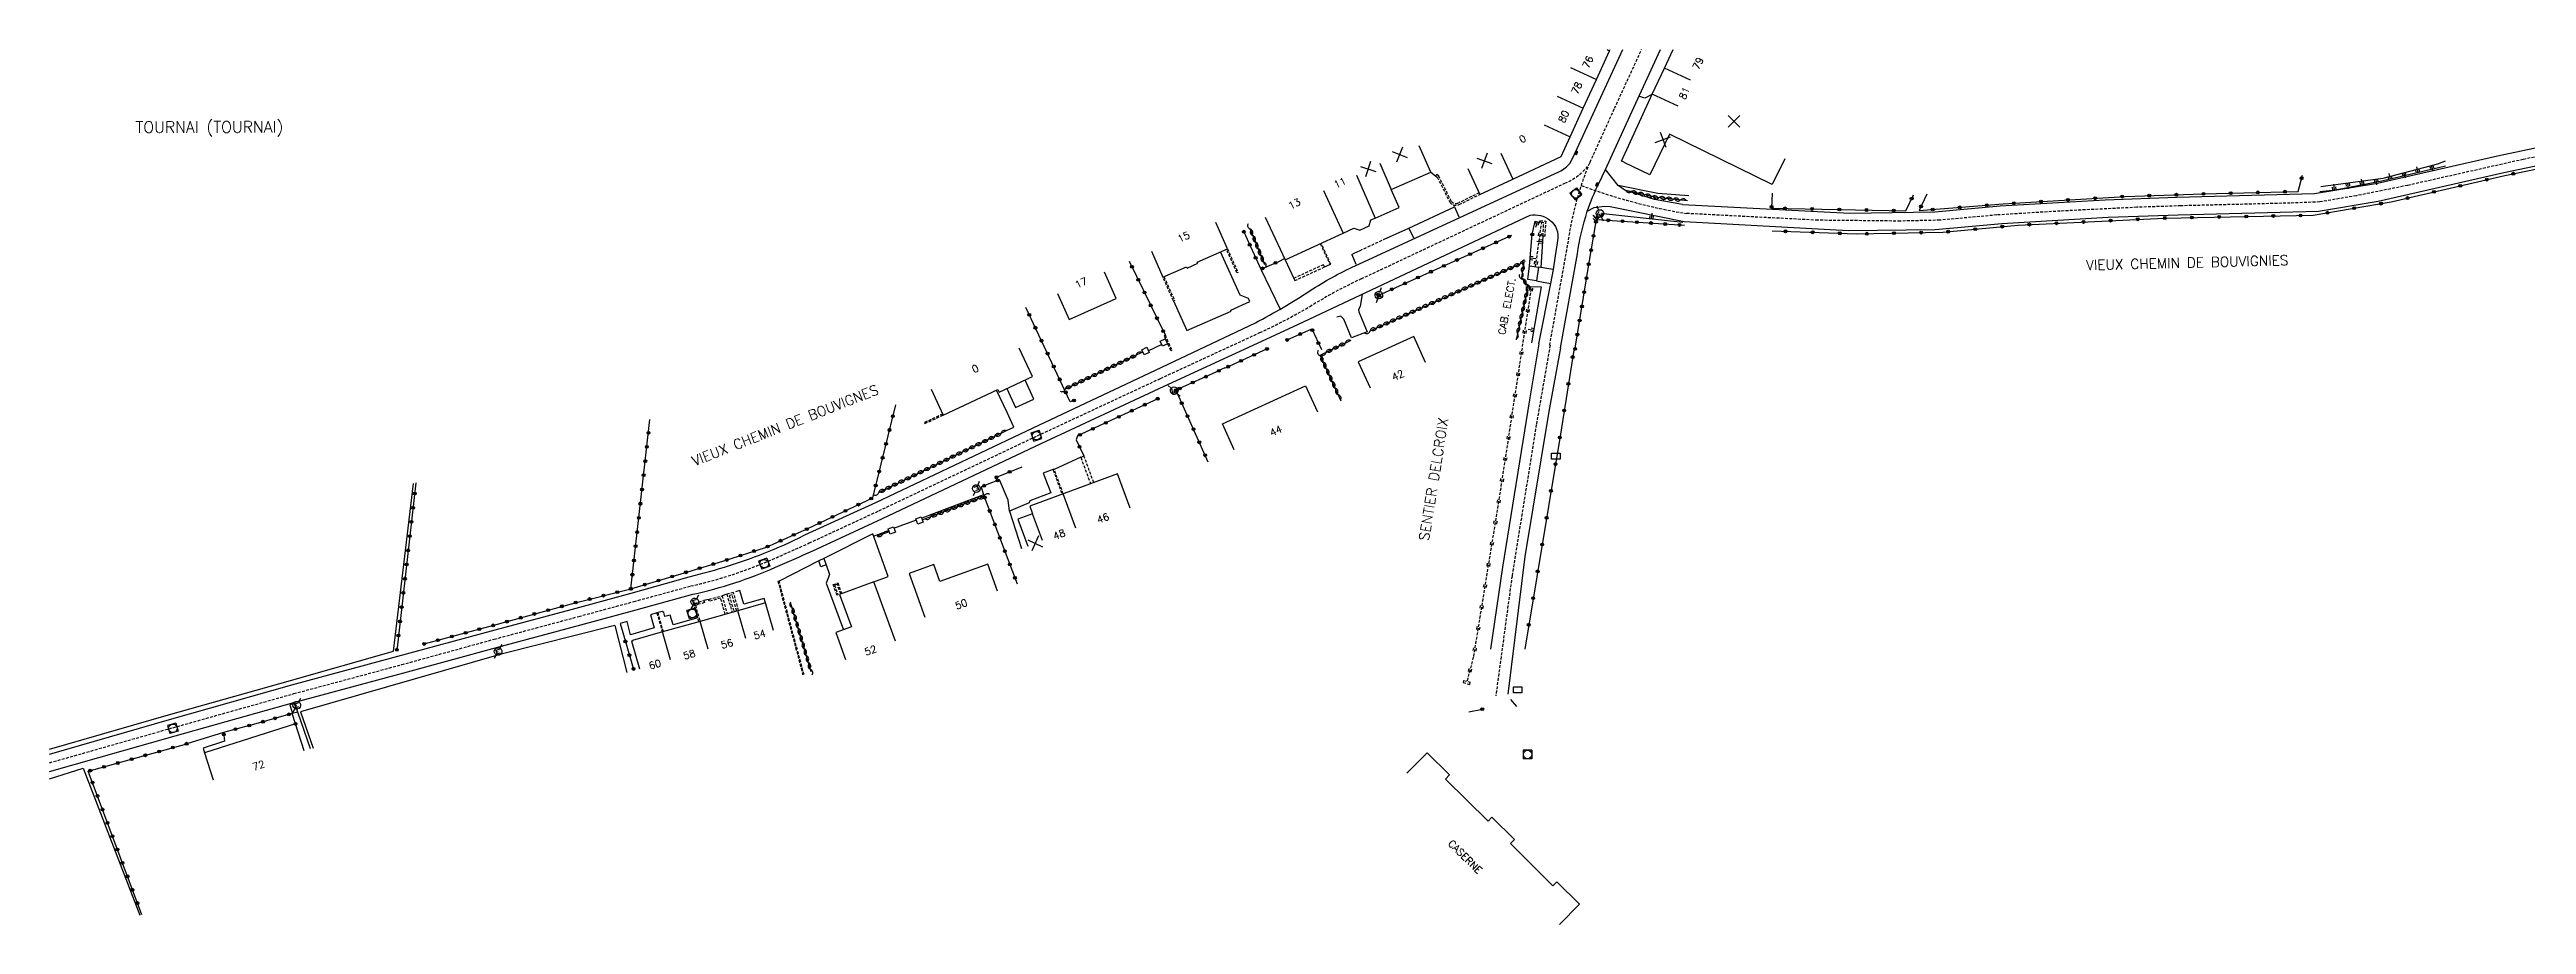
# Model space of a CAD drawing. Header units: millimetres. Extents: x 79000 to 80000, y 143000 to 144000.
# Drawn here: x 79000 to 79433.6, y 143846.9 to 144000 of the extents above; entities that cross this region are included whole.
import ezdxf
from ezdxf.enums import TextEntityAlignment as Align

# ---------------------------------------------------------------- set-up
doc = ezdxf.new("R2010")
doc.units = ezdxf.units.MM
doc.linetypes.add('DASHED', pattern=[0.75, 0.5, -0.25])
doc.layers.get('0').update_dxf_attribs({"linetype": 'CONTINUOUS'})
for name, color, linetype in [('W0001', 6, 'DASHED'), ('W0008', 7, 'CONTINUOUS'), ('W0100', 7, 'CONTINUOUS'), ('W0112', 1, 'DASHED'), ('W0211', 2, 'CONTINUOUS'), ('W0220', 5, 'DASHED'), ('W0310', 3, 'CONTINUOUS'), ('W0322', 7, 'CONTINUOUS'), ('W0330', 7, 'CONTINUOUS'), ('W0334', 7, 'CONTINUOUS'), ('W0400', 7, 'CONTINUOUS'), ('W0420', 7, 'CONTINUOUS'), ('W0471', 7, 'CONTINUOUS'), ('W0980', 7, 'CONTINUOUS'), ('W0984', 7, 'CONTINUOUS'), ('W0989', 7, 'CONTINUOUS'), ('W0991', 7, 'CONTINUOUS'), ('W1102', 7, 'CONTINUOUS'), ('W1471', 7, 'CONTINUOUS')]:
    doc.layers.add(name, color=color, linetype=linetype)
doc.styles.get("Standard").update_dxf_attribs({"font": 'romans.shx', "width": 0.85})

# ---------------------------------------------------------------- blocks, each defined once
blk = doc.blocks.new('t322o')
at = {"color": 0, "linetype": 'Continuous'}
for radius in [0.25, 0.15]:
    blk.add_circle((0, 0), radius, dxfattribs=at)
blk = doc.blocks.new('t310o')
at = {"color": 0, "linetype": 'Continuous'}
for centre, start, end in [((-0.5, 0.38), 216.8699, 323.1304), ((0.5, -0.37), 36.8699, 143.1303)]:
    blk.add_arc(centre, 0.625, start, end, dxfattribs=at)
blk = doc.blocks.new('t220o')
at = {"color": 0, "linetype": 'Continuous'}
for p, q in [((-0.25, 0.25), (0.25, 0.25)), ((-0.25, -0.25), (0.25, -0.25))]:
    blk.add_line(p, q, dxfattribs=at)
blk = doc.blocks.new('t211o')
at = {"color": 0, "linetype": 'Continuous'}
for p, q in [((-0.29, 0.5), (-0.29, 0)), ((0, 1), (0, 0)), ((0.29, 0.5), (0.29, 0))]:
    blk.add_line(p, q, dxfattribs=at)
blk = doc.blocks.new('T400')
for p, q in [((-0.15, 0.3), (0.15, 0.3)), ((-0.15, -0.25), (-0.15, 0.3)), ((-0.15, 0.15), (0.15, 0.15)), ((-0.15, 0), (0.15, 0)), ((0.15, 0.3), (0.15, -0.25)), ((-0.15, -0.15), (0.15, -0.15)), ((-0.15, -0.25), (-0.15, -0.3)), ((-0.15, -0.3), (0.15, -0.3)), ((0.15, -0.3), (0.15, -0.25))]:
    blk.add_line(p, q)
blk = doc.blocks.new('T420')
for p, q in [((0.75, 0.75), (-0.75, 0.75)), ((-0.75, 0.75), (-0.75, -0.75)), ((0.75, 0.75), (0.75, -0.75)), ((0.75, -0.75), (-0.75, -0.75))]:
    blk.add_line(p, q)
blk.add_ellipse((0, 0), major_axis=(-0.53, 0.53), ratio=1, start_param=3.926991, end_param=10.210176)
blk = doc.blocks.new('T471')
for p, q in [((-0.333334, 0.333334), (-0.333334, -0.333334)), ((-0.333334, 0.333334), (0.333334, 0.333334)), ((-0.333334, 0), (0, 0)), ((0.500001, 0.500001), (1.000002, 1.000002)), ((-0.500001, -0.500001), (-1.000002, -1.000002)), ((-0.333334, -0.333334), (0.333334, -0.333334))]:
    blk.add_line(p, q)
blk.add_ellipse((0, 0), major_axis=(0.471405, 0.471405), ratio=1, start_param=5.4977871438, end_param=11.780972451)
blk = doc.blocks.new('t112o')
at = {"color": 0, "linetype": 'Continuous'}
for p, q in [((-0.5, 0.5), (0.5, 0.5)), ((-0.5, -0.5), (-0.5, 0.5)), ((0.5, 0.5), (0.5, -0.5)), ((0.5, -0.5), (-0.5, -0.5))]:
    blk.add_line(p, q, dxfattribs=at)
blk = doc.blocks.new('t991o')
at = {"color": 0, "linetype": 'Continuous'}
for p, q in [((-1, 1), (1, -1)), ((-1, -1), (1, 1))]:
    blk.add_line(p, q, dxfattribs=at)
blk = doc.blocks.new('T1471')
at = {"color": 0, "linetype": 'Continuous', "flags": 128}
blk.add_lwpolyline([(-0.75, -0.5), (-0.75, 0.5), (0.75, 0.5), (0.75, -0.5), (-0.75, -0.5)], dxfattribs=at)

msp = doc.modelspace()

# ---------------------------------------------------------------- linework, layer by layer
at = {"layer": 'W0001'}
for points in [[(79000, 143875.23), (79021.6, 143881.36), (79042.75, 143887.31), (79061.65, 143892.39), (79077.85, 143896.85), (79092.64, 143900.82), (79102.28, 143903.43), (79112.25, 143906.15, 0.048382), (79126.49, 143910.79, 0.001736), (79133, 143913.67), (79145.18, 143919.31), (79172.92, 143932.43), (79194.48, 143942.46), (79211.87, 143950.48, 0.024901), (79220.77, 143955.13, -0.027756), (79229.62, 143959.89), (79265.26, 143976.62, 0.130395), (79269.46, 143979.85), (79269.68, 143980.3), (79273.96, 143989.73), (79278.69, 144000)], [(79268.14, 143976.2, 0.046906), (79286.53, 143971.32, 0.056736)]]:
    msp.add_lwpolyline(points, format="xyb", dxfattribs=at)
for points in [[(79485.8, 143991.84), (79478.72, 143989.85), (79473.08, 143988.71), (79462.99, 143986.96), (79452.6, 143984.85), (79433.04, 143980.78), (79412.78, 143976.23), (79403.81, 143974.42), (79397.4, 143973.35), (79392.24, 143973.14), (79373.09, 143972.66), (79365.38, 143972.4), (79351.97, 143971.74), (79340.87, 143971.06), (79330.9, 143970.15), (79323.97, 143969.99), (79309.55, 143970.14), (79286.53, 143971.32)], [(79262.67, 143948.26), (79260.26, 143934.36), (79256.01, 143907.91), (79253.17, 143886.95)]]:
    msp.add_lwpolyline(points, dxfattribs=at)
at = {"layer": 'W0001', "flags": 128}
msp.add_lwpolyline([(79262.61, 143948.28), (79265.83, 143966.2, -0.059953), (79269.46, 143979.85)], format="xyb", dxfattribs=at)
at = {"layer": 'W0008'}
for points in [[(79000, 143876.73), (79021, 143882.78), (79042.43, 143888.84), (79060.35, 143893.69), (79077.98, 143898.46), (79092.16, 143902.27), (79101.84, 143904.89), (79111.94, 143907.74, 0.035952), (79125.98, 143912.24, 0.024781), (79132.95, 143915.46), (79144.62, 143920.74), (79172.17, 143933.83), (79193.61, 143943.9), (79211.08, 143952.19, 0.024778), (79220.69, 143957.84, -0.038972), (79228.56, 143962.15), (79264.32, 143978.67, 0.107672), (79266.14, 143980.09), (79266.7, 143981.18), (79275.39, 144000)], [(79264.5, 143947.83), (79267.45, 143964.24, -0.043358), (79269.19, 143971.7, -0.038183), (79271.21, 143976.57), (79272.39, 143979.03), (79276.69, 143988.48), (79281.99, 144000)], [(79000, 143873.67), (79022, 143879.91), (79043.15, 143885.87), (79062.04, 143890.94), (79078.25, 143895.41), (79093.03, 143899.38), (79102.68, 143901.98), (79112.61, 143904.69, 0.048268), (79127.09, 143909.42, 0.001739), (79133.62, 143912.3), (79145.82, 143917.95), (79173.56, 143931.07), (79195.11, 143941.1), (79212.98, 143949.34), (79218.66, 143951.98), (79259.18, 143971, -0.210898), (79262.59, 143970.21, -0.299008), (79263.95, 143966.55), (79263.59, 143963.91), (79263.19, 143961.52), (79262.74, 143959.1), (79260.67, 143948.52)]]:
    msp.add_lwpolyline(points, format="xyb", dxfattribs=at)
for points in [[(79285.87, 143972.92), (79315.15, 143971.4), (79330, 143971.6), (79341.45, 143972.66), (79359.87, 143973.73), (79372.38, 143974.19), (79396.47, 143974.82), (79407.54, 143976.61), (79428.54, 143981.41), (79442.63, 143984.37), (79461.65, 143988.15), (79471.41, 143989.7), (79478.51, 143990.88), (79484.38, 143992.51)], [(79286.14, 143969.91), (79314.9, 143968.33), (79330.09, 143968.54), (79341.78, 143969.59), (79360.39, 143970.7), (79372.61, 143971.1), (79397.18, 143971.7), (79407.64, 143973.48), (79429.62, 143978.5), (79442.75, 143981.22), (79461.9, 143985.33), (79476.38, 143988.06), (79487.22, 143991.16)], [(79285.87, 143972.92), (79280.93, 143973.77), (79275.78, 143975.39), (79274.6, 143976.22), (79272.39, 143979.03)], [(79269.19, 143971.7), (79270.39, 143972.38), (79272.21, 143972.59), (79273.18, 143972.54), (79286.14, 143969.91)], [(79260.73, 143948.52), (79259.09, 143938.69), (79254.35, 143909.45), (79252.24, 143895.08)], [(79255.32, 143887.23), (79258.31, 143911.29), (79262.51, 143936.68), (79264.56, 143947.82)]]:
    msp.add_lwpolyline(points, dxfattribs=at)
at = {"layer": 'W0100'}
for points in [[(79248.27, 143979.19), (79250.37, 143974.66), (79256.16, 143977.34), (79264.6, 143981.32), (79266.19, 143984.75), (79268.49, 143989.76), (79270.78, 143994.77), (79273.08, 143999.77), (79273.19, 144000)], [(79275.64, 143980.29), (79275.19, 143980.5), (79280.57, 143992.17), (79282.7, 143996.77), (79284.19, 144000)], [(79212.82, 143970.66), (79216.28, 143963.19), (79226.46, 143967.9), (79228.34, 143968.78), (79229.34, 143968.42), (79231, 143969.18), (79231.32, 143970.19), (79232.05, 143970.53), (79236.25, 143972.37), (79234.87, 143975.53), (79241.78, 143978.56), (79239.77, 143983.14)], [(79303.76, 143980.89), (79301.57, 143976.39), (79283.56, 143985.17), (79280.12, 143978.08), (79275.62, 143980.26)], [(79192.88, 143964.74), (79194.9, 143960.17), (79199.02, 143961.99), (79199.13, 143961.75), (79201, 143962.61), (79200.91, 143962.82), (79206.19, 143965.16), (79204.16, 143969.73)], [(79176.46, 143957.35), (79178.51, 143952.79), (79186.72, 143956.46), (79184.68, 143961.03)], [(79154.31, 143940.58), (79156.42, 143936.05), (79166.02, 143940.52), (79166.23, 143940.06), (79172.09, 143942.78), (79169.76, 143947.78)], [(79240.89, 143945.23), (79238.82, 143949.78), (79229.09, 143945.37), (79231.15, 143940.82)], [(79207.38, 143929.98), (79205.31, 143934.53), (79219.88, 143941.16), (79221.95, 143936.61)], [(79189.15, 143919.78), (79186.92, 143925.79), (79171.6, 143920.09), (79172.09, 143918.77), (79169.52, 143917.82), (79171.26, 143913.13)], [(79165.95, 143905.27), (79164.25, 143909.97), (79155.85, 143906.94), (79154.78, 143909.91), (79150.46, 143908.35), (79153.23, 143900.67)], [(79148.08, 143896.47), (79144.31, 143906.86), (79138.31, 143904.68), (79140.38, 143898.99), (79137.66, 143898.01), (79139.36, 143893.31)], [(79126.72, 143898.37), (79125.34, 143903.21), (79120.49, 143901.82), (79113.91, 143899.96), (79107.32, 143898.12), (79102.03, 143896.62), (79102.06, 143896.51), (79101.9, 143896.47), (79103.25, 143891.66)], [(79044.57, 143877.28), (79043.05, 143882.05), (79027.11, 143876.98), (79028.63, 143872.21)], [(79237.61, 143873.4), (79241.13, 143876.95), (79245.04, 143873.08), (79244.34, 143872.37), (79251.81, 143864.98), (79252.5, 143865.68), (79256.43, 143861.81), (79255.73, 143861.12), (79263.18, 143853.68), (79263.86, 143854.38), (79267.81, 143850.51), (79264.31, 143846.93)]]:
    msp.add_lwpolyline(points, dxfattribs=at)
msp.add_lwpolyline([(79259.09, 143962.16), (79260.64, 143961.92), (79260.3, 143959.53), (79258.75, 143959.75)], close=True, dxfattribs=at)
at = {"layer": 'W0112'}
for p, q in [((79247.54, 143889.63), (79247.43, 143889.25)), ((79248.61, 143888.93), (79248.71, 143889.32))]:
    msp.add_line(p, q, dxfattribs=at)
msp.add_lwpolyline([(79250.24, 143974.93), (79246.64, 143973.16, -0.340183), (79245.42, 143973.42), (79243.17, 143977.84), (79242.84, 143978.15), (79242.63, 143977.92), (79242.92, 143977.66), (79245.16, 143973.25, 0.348755), (79246.77, 143972.88), (79250.37, 143974.66)], format="xyb", dxfattribs=at)
for points in [[(79260.88, 143970.06), (79261.93, 143970), (79261.73, 143967.36), (79261.4, 143967.38), (79261.57, 143969.69), (79260.86, 143969.73)], [(79222.99, 143962.36), (79217.8, 143959.97), (79217.98, 143959.57), (79223.17, 143961.96)], [(79195.27, 143950.07), (79196.48, 143947.36), (79196.3, 143947.28), (79195.1, 143949.99)]]:
    msp.add_lwpolyline(points, close=True, dxfattribs=at)
for points in [[(79206.19, 143965.16), (79208.03, 143961.02), (79207.86, 143960.93), (79206.01, 143965.07)], [(79222.45, 143966.04), (79224.14, 143962.4), (79224.28, 143962.47), (79222.6, 143966.11)], [(79229.41, 143964.84), (79233.49, 143966.76)], [(79227.96, 143964.15), (79228.39, 143964.35)], [(79195.08, 143960.26), (79196.93, 143956.12), (79196.75, 143956.03), (79194.9, 143960.17)], [(79156.34, 143936.23), (79153.17, 143934.75), (79153.25, 143934.57), (79156.42, 143936.05)], [(79177.45, 143922.27), (79175.87, 143926.53), (79175.69, 143926.44), (79177.26, 143922.2)], [(79182.8, 143924.26), (79181.07, 143928.92), (79180.52, 143928.66), (79182.23, 143924.05)], [(79118.27, 143901.2), (79117.49, 143904.01), (79115.46, 143903.47), (79115.37, 143903.8), (79117.73, 143904.44), (79118.61, 143901.29)], [(79120.63, 143901.86), (79119.73, 143905.02), (79118.55, 143904.71), (79119.49, 143901.54)], [(79120.3, 143901.77), (79119.49, 143904.6), (79118.98, 143904.47), (79119.82, 143901.64)], [(79132.07, 143890.66), (79127.71, 143907.02), (79127.5, 143906.96), (79131.87, 143890.59)], [(79138.5, 143904.75), (79137.88, 143906.45), (79137.41, 143906.28), (79138.01, 143904.58), (79137.84, 143904.52), (79137.18, 143906.38), (79137.99, 143906.68), (79138.67, 143904.81)], [(79107.46, 143898.15), (79106.53, 143901.49), (79106.31, 143901.43), (79107.25, 143898.1)], [(79113.66, 143899.89), (79112.71, 143903.16), (79112.92, 143903.22), (79112.95, 143903.11), (79114.55, 143903.59), (79114.65, 143903.26), (79113.05, 143902.77), (79113.86, 143899.95)], [(79247.43, 143889.25), (79248.61, 143888.93)], [(79247.54, 143889.63), (79248.71, 143889.32)]]:
    msp.add_lwpolyline(points, dxfattribs=at)
at = {"layer": 'W0211'}
for points in [[(79397.42, 143975.16), (79400.15, 143975.46), (79408.26, 143977.01), (79419.4, 143979.64)], [(79419.35, 143980.47), (79417.99, 143979.97), (79408.44, 143977.47), (79397.6, 143975.98)], [(79286.96, 143974.41), (79281.51, 143974.82), (79274.6, 143976.22)], [(79260.06, 143969.98), (79260.86, 143969.73)], [(79270.77, 143970.27), (79272.02, 143971.31), (79285.9, 143969.8)], [(79259.09, 143962.16), (79259.55, 143967.66)], [(79261.4, 143967.38), (79261.04, 143961.86)], [(79258.82, 143958.54), (79261.14, 143958.5), (79259.44, 143948.68)]]:
    msp.add_lwpolyline(points, dxfattribs=at)
at = {"layer": 'W0220'}
for points in [[(79260.13, 143962), (79261.2, 143969.71)], [(79248.21, 143889.58), (79249.32, 143893.82), (79253.78, 143921.34), (79259.45, 143958.48)]]:
    msp.add_lwpolyline(points, dxfattribs=at)
at = {"layer": 'W0310'}
for points in [[(79286.75, 143973.56), (79280.96, 143974.19), (79275.78, 143975.39)], [(79210.17, 143968.6), (79212.7, 143962.37)], [(79231.18, 143950.81), (79258.07, 143962.8), (79257.67, 143960.13), (79258.82, 143958.54), (79256.72, 143949.23)], [(79226.1, 143938.51), (79222.43, 143946.52), (79227.85, 143949.15)], [(79177.83, 143940.64), (79191.38, 143947.09)], [(79145.18, 143922.52), (79167.54, 143933.33)], [(79163.58, 143921.83), (79152.84, 143917.72)], [(79147.02, 143915.64), (79144.97, 143914.93)], [(79133.34, 143891.12), (79129.72, 143903.25)]]:
    msp.add_lwpolyline(points, dxfattribs=at)
at = {"layer": 'W0322'}
for p, q in [((79393.6, 143975.19), (79394.37, 143978.03)), ((79301.52, 143974.89), (79301.44, 143972.27)), ((79324.96, 143971.79), (79326.29, 143974.61)), ((79328.6, 143974.73), (79327.28, 143971.84)), ((79301.44, 143972.27), (79324.96, 143971.79)), ((79248.47, 143884.14), (79250.82, 143884.61)), ((79255.74, 143886.26), (79256.82, 143885.08))]:
    msp.add_line(p, q, dxfattribs=at)
for points in [[(79301.52, 143968.29), (79316.31, 143967.74), (79331.44, 143968.05), (79344.61, 143969.28), (79370.22, 143970.53), (79396.27, 143971.02), (79409.93, 143973.36), (79429.79, 143977.98), (79458.96, 143983.98)], [(79327.28, 143971.84), (79341.96, 143972.99), (79363.36, 143974.3), (79376.91, 143974.75), (79393.6, 143975.19)], [(79259.55, 143967.66), (79260.06, 143969.98)], [(79267.01, 143947.38), (79269.49, 143962.76), (79270.77, 143970.27), (79286.18, 143969.26)], [(79209.06, 143968.13), (79212.01, 143961.59), (79215.19, 143962.93)], [(79232.7, 143957.04), (79255.99, 143967.5)], [(79189.01, 143962.96), (79195.27, 143950.07)], [(79179.33, 143938.59), (79178.69, 143938.38), (79170.91, 143954.86)], [(79213.13, 143947.62), (79205.78, 143944.27)], [(79216.66, 143949.19), (79220.95, 143951.16), (79222.63, 143947.51)], [(79266.81, 143947.42), (79264.48, 143932.71), (79258.23, 143895.08)], [(79204.68, 143943.79), (79197.16, 143940.41), (79202.79, 143927.89)], [(79193.98, 143938.92), (79179.97, 143932.4), (79179.73, 143931.73), (79181.07, 143928.92)], [(79065.58, 143896.01), (79077.77, 143899.28), (79092, 143903.23), (79101.74, 143905.65), (79111.73, 143908.64), (79117.87, 143910.48), (79125.49, 143912.96), (79132.75, 143916.19), (79144.09, 143921.57), (79148.12, 143937.85)], [(79101.74, 143905.65), (79105.11, 143935.3)], [(79165.76, 143925.16), (79170.25, 143927.01)], [(79064.14, 143924.19), (79060.77, 143894.82)], [(79165.93, 143924.6), (79163.11, 143923.49), (79163.51, 143922.1), (79169.39, 143906.52)], [(79100.8, 143896.45), (79102.3, 143891.38)], [(79037.38, 143882.4), (79030.48, 143880.53), (79030.64, 143879)], [(79043.05, 143882.05), (79042.49, 143883.85), (79038.54, 143882.74)], [(79016.14, 143848.62), (79006.78, 143873.73), (79024.01, 143878.55)]]:
    msp.add_lwpolyline(points, dxfattribs=at)
at = {"layer": 'W0330'}
for points in [[(79000, 143877.58), (79020.82, 143883.62), (79042.16, 143889.61), (79060.19, 143894.74), (79063.7, 143924.07)], [(79098.96, 143899.25), (79079.05, 143894.23), (79043.92, 143884.15), (79046.14, 143877.78)], [(79098.96, 143899.25), (79101.03, 143891.02)], [(79000, 143872.4), (79005.88, 143874.25), (79015.81, 143848.53)]]:
    msp.add_lwpolyline(points, dxfattribs=at)
at = {"layer": 'W0334'}
for points in [[(79280.58, 143992.2), (79279.25, 143991.47), (79278.23, 143991.82)], [(79241.78, 143978.56), (79242.63, 143977.92)], [(79233.49, 143966.76), (79237.92, 143968.78), (79245.95, 143972.48), (79245.76, 143972.83)], [(79245.95, 143972.48), (79246.7, 143970.76)], [(79228.39, 143964.35), (79229.41, 143964.84)], [(79237.92, 143968.78), (79238.75, 143967.05)], [(79196.75, 143956.03), (79199.07, 143950.87), (79206.85, 143954.22), (79206.81, 143954.38), (79210.09, 143955.93), (79209.86, 143956.42), (79208.41, 143957.04), (79205, 143964.63)], [(79212.01, 143961.59), (79215.44, 143954.6)], [(79215.19, 143962.93), (79216.17, 143963.42)], [(79216.28, 143963.19), (79217.79, 143959.97)], [(79223.17, 143961.96), (79224.14, 143962.4)], [(79227.96, 143964.15), (79228.68, 143962.46)], [(79263.19, 143961.52), (79260.64, 143961.92)], [(79229.76, 143957.19), (79229.43, 143955.03), (79229.12, 143954.51), (79229.19, 143954.13), (79230.63, 143950.64), (79227.93, 143949.59), (79226.58, 143952.85), (79226.03, 143953.34), (79225.37, 143953.21)], [(79260.3, 143959.53), (79262.74, 143959.1)], [(79194.68, 143948.37), (79192.37, 143947.32)], [(79205.78, 143944.27), (79205.73, 143944.32), (79204.68, 143943.83), (79204.68, 143943.79)], [(79167.54, 143933.33), (79168.78, 143933.92), (79167.61, 143936.48), (79165.74, 143940.39)], [(79180.52, 143928.66), (79175.87, 143926.53), (79175.83, 143926.61), (79173.96, 143925.87), (79175.28, 143922.47), (79171.58, 143921.07), (79171.49, 143920.69), (79168.04, 143919.23), (79167.81, 143921.15), (79166.32, 143924.75), (79165.93, 143924.6)], [(79163.51, 143922.1), (79152.67, 143917.99)], [(79147.81, 143916.26), (79151.75, 143917.7)], [(79168.04, 143919.23), (79170.13, 143912.71)], [(79144.31, 143906.86), (79146.83, 143907.79), (79144.09, 143915.3), (79135.53, 143910.95), (79134.67, 143910.55), (79127.71, 143907.02)], [(79144.25, 143914.84), (79146.89, 143915.85)], [(79135.94, 143909.84), (79135.03, 143909.51), (79134.67, 143910.55)], [(79135.53, 143910.95), (79135.94, 143909.84), (79136.52, 143908.15), (79135.95, 143906.67), (79138.98, 143898.48)], [(79118.55, 143904.71), (79117.73, 143904.44)], [(79125.34, 143903.21), (79125.09, 143903.98), (79121.56, 143902.99), (79120.86, 143905.34), (79120.08, 143905.11)], [(79106.31, 143901.43), (79105.21, 143901.1), (79105.87, 143898.8), (79101.71, 143897.61), (79101.1, 143899.94), (79099.91, 143899.59), (79100.8, 143896.45)], [(79113.46, 143900.56), (79109.16, 143899.37), (79108.66, 143901.07), (79107.72, 143900.81), (79107.54, 143901.53), (79107.26, 143901.69), (79106.53, 143901.49)], [(79115.37, 143903.8), (79114.55, 143903.59)], [(79038.54, 143882.74), (79037.38, 143882.4)], [(79043.45, 143884.09), (79043.01, 143885.6), (79042.09, 143885.33), (79042.54, 143883.86)], [(79045.71, 143877.64), (79043.45, 143884.09), (79042.49, 143883.85)], [(79030.48, 143880.53), (79024.01, 143878.55)], [(79030.64, 143879), (79026.88, 143877.79), (79027.11, 143876.98)]]:
    msp.add_lwpolyline(points, dxfattribs=at)
at = {"layer": 'W0334', "flags": 128}
msp.add_lwpolyline([(79167.57, 143940.68), (79169.11, 143937.35), (79172.31, 143938.85), (79170.77, 143942.17)], dxfattribs=at)
at = {"layer": 'W1102'}
for points in [[(79272.59, 144000), (79273.08, 143999.77)], [(79266.23, 143996.85), (79270.78, 143994.77)], [(79287.24, 143994.67), (79282.7, 143996.77)], [(79263.94, 143991.85), (79268.49, 143989.76)], [(79285.11, 143990.07), (79280.57, 143992.17)], [(79261.66, 143986.85), (79266.19, 143984.75)], [(79228.76, 143978.04), (79232.05, 143970.53)], [(79232.86, 143980.11), (79234.87, 143975.53)], [(79254.05, 143981.88), (79256.16, 143977.34)], [(79223, 143975.37), (79226.46, 143967.9)], [(79179.66, 143916.25), (79177.43, 143922.26)], [(79173.83, 143914.09), (79172.09, 143918.77)], [(79115.29, 143895.1), (79113.91, 143899.96)], [(79121.87, 143896.98), (79120.49, 143901.82)], [(79108.7, 143893.21), (79107.32, 143898.12)]]:
    msp.add_lwpolyline(points, dxfattribs=at)

# ---------------------------------------------------------------- block references
at = {"layer": 'W0112'}
for p, rotation in [((79191.85, 143947.25), 25.45817613664295), ((79195.06, 143948.75), 25.45817613664295), ((79152.27, 143917.63), 200.7698940320705), ((79147.42, 143915.87), 200.7698940320705)]:
    msp.add_blockref('t112o', p, dxfattribs=dict(at, rotation=rotation))
at = {"layer": 'W0211'}
for p, rotation in [((79409.72, 143977.35), 13.29186662592845), ((79412.14, 143978.44), 194.6669171884024), ((79414.59, 143978.5), 13.29186662592845), ((79416.98, 143979.71), 194.6669171884024), ((79399.91, 143975.44), 6.344758604578437), ((79402.32, 143976.63), 187.8509983765929), ((79404.82, 143976.35), 10.76558941922968), ((79407.27, 143977.31), 187.8509983765929), ((79260.46, 143969.86), 162.9978305420575), ((79270.77, 143970.27), 39.92737591094076), ((79280.35, 143970.4), 353.8027610363044), ((79261.34, 143966.44), 86.22094067271006), ((79259.2, 143963.48), 265.2445709944565), ((79258.82, 143958.54), 179.0267057700585), ((79259.83, 143950.93), 80.19867523001625)]:
    msp.add_blockref('t211o', p, dxfattribs=dict(at, rotation=rotation))
at = {"layer": 'W0220'}
for p, rotation in [((79260.92, 143967.63), 82.09124081947564), ((79260.23, 143962.68), 82.09124081947564), ((79259.38, 143958.03), 81.3315690471968), ((79258.81, 143954.32), 81.3315690471968), ((79258.25, 143950.61), 81.3315690471968), ((79257.12, 143943.2), 81.3315690471968), ((79257.68, 143946.91), 81.3315690471968), ((79256.55, 143939.49), 81.3315690471968), ((79255.99, 143935.79), 81.3315690471968), ((79255.42, 143932.08), 81.3315690471968), ((79254.86, 143928.37), 81.3315690471968), ((79254.29, 143924.67), 81.3315690471968), ((79253.12, 143917.26), 80.7900625044049), ((79253.72, 143920.96), 80.7900625044049), ((79252.52, 143913.55), 80.7900625044049), ((79251.92, 143909.85), 80.7900625044049), ((79251.32, 143906.15), 80.7900625044049), ((79250.72, 143902.45), 80.7900625044049), ((79249.52, 143895.05), 80.7900625044049), ((79250.12, 143898.75), 80.7900625044049), ((79248.69, 143891.39), 75.32622472530629)]:
    msp.add_blockref('t220o', p, dxfattribs=dict(at, rotation=rotation))
at = {"layer": 'W0310'}
for p, rotation in [((79276.89, 143975.13), 166.9732363817735), ((79278.11, 143974.85), 166.9732363817735), ((79279.33, 143974.57), 166.9732363817735), ((79280.55, 143974.29), 166.9732363817735), ((79281.78, 143974.1), 173.7948090230325), ((79283.02, 143973.97), 173.7948090230325), ((79284.27, 143973.83), 173.7948090230325), ((79285.51, 143973.7), 173.7948090230325), ((79210.17, 143968.6), 292.1335067268035), ((79210.64, 143967.45), 292.1335067268035), ((79211.11, 143966.29), 292.1335067268035), ((79211.58, 143965.13), 292.1335067268035), ((79212.05, 143963.97), 292.1335067268035), ((79212.52, 143962.82), 292.1335067268035), ((79251.73, 143959.98), 24.03500627755476), ((79252.87, 143960.49), 24.03500627755476), ((79254.02, 143961), 24.03500627755476), ((79255.16, 143961.51), 24.03500627755476), ((79256.3, 143962.02), 24.03500627755476), ((79257.44, 143962.52), 24.03500627755476), ((79257.89, 143959.84), 305.8746658480055), ((79257.8, 143961.01), 261.5596604603834), ((79257.99, 143962.25), 261.5596604603834), ((79241.46, 143955.4), 24.03500627755476), ((79242.6, 143955.91), 24.03500627755476), ((79243.74, 143956.41), 24.03500627755476), ((79244.88, 143956.92), 24.03500627755476), ((79246.03, 143957.43), 24.03500627755476), ((79247.17, 143957.94), 24.03500627755476), ((79248.31, 143958.45), 24.03500627755476), ((79249.45, 143958.96), 24.03500627755476), ((79250.59, 143959.47), 24.03500627755476), ((79258.08, 143955.23), 257.2669550084034), ((79258.62, 143958.83), 305.8746658480055), ((79258.35, 143956.45), 257.2669550084034), ((79258.63, 143957.67), 257.2669550084034), ((79232.33, 143951.32), 24.03500627755476), ((79233.47, 143951.83), 24.03500627755476), ((79234.61, 143952.34), 24.03500627755476), ((79235.75, 143952.85), 24.03500627755476), ((79236.89, 143953.36), 24.03500627755476), ((79238.03, 143953.87), 24.03500627755476), ((79239.18, 143954.38), 24.03500627755476), ((79240.32, 143954.89), 24.03500627755476), ((79257.25, 143951.57), 257.2669550084034), ((79257.52, 143952.79), 257.2669550084034), ((79257.8, 143954.01), 257.2669550084034), ((79222.47, 143946.43), 114.6548133377925), ((79223.46, 143947.02), 25.92587479806866), ((79224.59, 143947.57), 25.92587479806866), ((79225.71, 143948.11), 25.92587479806866), ((79226.84, 143948.66), 25.92587479806866), ((79231.18, 143950.81), 24.03500627755476), ((79256.97, 143950.35), 257.2669550084034), ((79182.34, 143942.79), 25.45817613664286), ((79183.47, 143943.32), 25.45817613664286), ((79184.6, 143943.86), 25.45817613664286), ((79185.73, 143944.4), 25.45817613664286), ((79186.86, 143944.93), 25.45817613664286), ((79187.99, 143945.47), 25.45817613664286), ((79189.11, 143946.01), 25.45817613664286), ((79190.24, 143946.55), 25.45817613664286), ((79222.99, 143945.29), 114.6548133377925), ((79223.51, 143944.16), 114.6548133377925), ((79224.03, 143943.02), 114.6548133377925), ((79177.83, 143940.64), 25.45817613664286), ((79178.96, 143941.17), 25.45817613664286), ((79180.09, 143941.71), 25.45817613664286), ((79181.21, 143942.25), 25.45817613664286), ((79224.55, 143941.89), 114.6548133377925), ((79225.07, 143940.75), 114.6548133377925), ((79225.6, 143939.61), 114.6548133377925), ((79159.81, 143929.59), 25.79963698495176), ((79160.93, 143930.14), 25.79963698495176), ((79162.06, 143930.68), 25.79963698495176), ((79163.19, 143931.23), 25.79963698495176), ((79164.31, 143931.77), 25.79963698495176), ((79165.44, 143932.31), 25.79963698495176), ((79166.56, 143932.86), 25.79963698495176), ((79150.81, 143925.24), 25.79963698495176), ((79151.93, 143925.79), 25.79963698495176), ((79153.06, 143926.33), 25.79963698495176), ((79154.18, 143926.87), 25.79963698495176), ((79155.31, 143927.42), 25.79963698495176), ((79156.43, 143927.96), 25.79963698495176), ((79157.56, 143928.51), 25.79963698495176), ((79158.68, 143929.05), 25.79963698495176), ((79145.18, 143922.52), 25.79963698495176), ((79146.3, 143923.07), 25.79963698495176), ((79147.43, 143923.61), 25.79963698495176), ((79148.55, 143924.15), 25.79963698495176), ((79149.68, 143924.7), 25.79963698495176), ((79161.24, 143920.94), 200.9546081294875), ((79162.41, 143921.38), 200.9546081294875), ((79163.58, 143921.83), 200.9546081294875), ((79154.24, 143918.25), 200.9546081294875), ((79155.4, 143918.7), 200.9546081294875), ((79156.57, 143919.15), 200.9546081294875), ((79157.74, 143919.59), 200.9546081294875), ((79158.91, 143920.04), 200.9546081294875), ((79160.07, 143920.49), 200.9546081294875), ((79145.84, 143915.23), 199.1320276755975), ((79129.99, 143902.35), 106.6103661745954), ((79130.35, 143901.15), 106.6103661745954), ((79130.7, 143899.95), 106.6103661745954), ((79131.06, 143898.76), 106.6103661745954), ((79131.42, 143897.56), 106.6103661745954), ((79131.77, 143896.36), 106.6103661745954), ((79132.13, 143895.16), 106.6103661745954), ((79132.49, 143893.96), 106.6103661745954), ((79132.85, 143892.77), 106.6103661745954), ((79133.2, 143891.57), 106.6103661745954)]:
    msp.add_blockref('t310o', p, dxfattribs=dict(at, rotation=rotation))
at = {"layer": 'W0322'}
for p, rotation in [((79394.23, 143977.48), 74.81339762796604), ((79431.28, 143978.28), 11.63753847388166), ((79325.97, 143973.94), 64.74816606829955), ((79343.85, 143973.11), 3.508531665369774), ((79348.6, 143973.4), 3.508531665369774), ((79353.34, 143973.69), 3.508531665369774), ((79358.08, 143973.98), 3.508531665369774), ((79362.82, 143974.27), 3.508531665369774), ((79367.57, 143974.44), 1.893588594522904), ((79372.31, 143974.6), 1.893588594522904), ((79377.06, 143974.75), 1.523368321884653), ((79381.81, 143974.88), 1.523368321884653), ((79386.56, 143975.01), 1.523368321884653), ((79391.31, 143975.13), 1.523368321884653), ((79408.11, 143973.05), 9.724445461762691), ((79412.76, 143974.02), 13.0737082377003), ((79417.39, 143975.1), 13.0737082377003), ((79422.01, 143976.17), 13.0737082377003), ((79426.64, 143977.24), 13.0737082377003), ((79270.7, 143969.86), 80.30543690033406), ((79272.86, 143970.13), 356.2654848617415), ((79275.35, 143969.97), 356.2654848617415), ((79277.85, 143969.81), 356.2654848617415), ((79280.34, 143969.64), 356.2654848617415), ((79282.84, 143969.48), 356.2654848617415), ((79285.33, 143969.32), 356.2654848617415), ((79301.45, 143972.51), 268.2721746742053), ((79303.81, 143972.22), 358.8403874291901), ((79308.56, 143972.12), 358.8403874291901), ((79313.31, 143972.03), 358.8403874291901), ((79318.06, 143971.93), 358.8403874291901), ((79322.81, 143971.83), 358.8403874291901), ((79327.61, 143972.57), 245.3933525960187), ((79329.65, 143972.02), 4.479677411685218), ((79334.38, 143972.39), 4.479677411685218), ((79339.12, 143972.77), 4.479677411685218), ((79341.83, 143969.02), 5.353226748031588), ((79346.57, 143969.38), 2.785741175863677), ((79351.31, 143969.61), 2.785741175863677), ((79356.06, 143969.84), 2.785741175863677), ((79360.8, 143970.07), 2.785741175863677), ((79365.54, 143970.3), 2.785741175863677), ((79370.29, 143970.53), 1.084356791365383), ((79375.04, 143970.62), 1.084356791365383), ((79379.79, 143970.71), 1.084356791365383), ((79384.54, 143970.8), 1.084356791365383), ((79389.29, 143970.89), 1.084356791365383), ((79394.04, 143970.98), 1.084356791365383), ((79398.75, 143971.45), 9.724445461762691), ((79403.43, 143972.25), 9.724445461762691), ((79209.06, 143968.13), 294.2955625249294), ((79210.09, 143965.85), 294.2955625249294), ((79250.94, 143965.24), 24.19074032674965), ((79253.22, 143966.26), 24.19074032674965), ((79255.5, 143967.28), 24.19074032674965), ((79259.55, 143967.66), 77.56212239584455), ((79269.86, 143964.93), 80.30543690033406), ((79270.28, 143967.4), 80.30543690033406), ((79303.89, 143968.2), 357.8589267020697), ((79308.64, 143968.03), 357.8589267020697), ((79313.38, 143967.85), 357.8589267020697), ((79318.13, 143967.78), 1.177223448750493), ((79322.88, 143967.87), 1.177223448750493), ((79327.63, 143967.97), 1.177223448750493), ((79332.37, 143968.14), 5.353226748031588), ((79337.1, 143968.58), 5.353226748031588), ((79189.48, 143961.98), 295.8874887700175), ((79211.12, 143963.57), 294.2955625249294), ((79212.31, 143961.71), 22.93860044487066), ((79214.61, 143962.69), 22.93860044487066), ((79239.54, 143960.11), 24.19074032674965), ((79241.82, 143961.14), 24.19074032674965), ((79244.1, 143962.16), 24.19074032674965), ((79246.38, 143963.19), 24.19074032674965), ((79248.66, 143964.21), 24.19074032674965), ((79269.44, 143962.47), 80.83793673970855), ((79190.58, 143959.73), 295.8874887700175), ((79191.67, 143957.49), 295.8874887700175), ((79232.7, 143957.04), 24.19074032674965), ((79234.98, 143958.06), 24.19074032674965), ((79237.26, 143959.09), 24.19074032674965), ((79268.65, 143957.53), 80.83793673970855), ((79269.05, 143960), 80.83793673970855), ((79171.51, 143953.59), 115.2857376452675), ((79172.57, 143951.33), 115.2857376452675), ((79192.76, 143955.24), 295.8874887700175), ((79193.85, 143952.99), 295.8874887700175), ((79267.85, 143952.6), 80.83793673970855), ((79268.25, 143955.06), 80.83793673970855), ((79173.64, 143949.07), 115.2857376452675), ((79194.94, 143950.74), 295.8874887700175), ((79213.13, 143947.62), 204.4572060573994), ((79216.66, 143949.19), 24.62947043952435), ((79218.93, 143950.23), 24.62947043952435), ((79221.06, 143950.9), 294.7270238865725), ((79222.11, 143948.63), 294.7270238865725), ((79267.06, 143947.66), 80.83793673970855), ((79267.45, 143950.13), 80.83793673970855), ((79174.71, 143946.81), 115.2857376452675), ((79175.78, 143944.55), 115.2857376452675), ((79202.4, 143942.76), 204.1973523814304), ((79204.68, 143943.79), 204.1973523814304), ((79206.31, 143944.52), 204.4572060573994), ((79208.58, 143945.55), 204.4572060573994), ((79210.86, 143946.59), 204.4572060573994), ((79266.62, 143946.21), 261.0326719279639), ((79176.84, 143942.29), 115.2857376452675), ((79177.91, 143940.03), 115.2857376452675), ((79179.33, 143938.59), 198.0378531629705), ((79193.98, 143938.92), 204.9521220643935), ((79197.16, 143940.41), 294.2068519899235), ((79197.84, 143940.71), 204.1973523814304), ((79200.12, 143941.74), 204.1973523814304), ((79265.88, 143941.52), 261.0326719279639), ((79147.63, 143935.87), 76.06810090171955), ((79184.91, 143934.7), 204.9521220643935), ((79187.18, 143935.75), 204.9521220643935), ((79189.44, 143936.81), 204.9521220643935), ((79191.71, 143937.86), 204.9521220643935), ((79198.19, 143938.13), 294.2068519899235), ((79199.21, 143935.85), 294.2068519899235), ((79265.13, 143936.83), 261.0326719279639), ((79104.56, 143930.49), 83.50627888809746), ((79104.85, 143932.97), 83.50627888809746), ((79146.43, 143931.02), 76.06810090171955), ((79147.03, 143933.44), 76.06810090171955), ((79180.3, 143930.52), 295.5998187438794), ((79180.38, 143932.59), 204.9521220643935), ((79182.64, 143933.64), 204.9521220643935), ((79200.24, 143933.57), 294.2068519899235), ((79201.26, 143931.29), 294.2068519899235), ((79264.39, 143932.14), 260.5702237352216), ((79104, 143925.52), 83.50627888809746), ((79104.28, 143928), 83.50627888809746), ((79145.23, 143926.16), 76.06810090171955), ((79145.83, 143928.59), 76.06810090171955), ((79168.07, 143926.12), 22.45460488379666), ((79202.29, 143929.01), 294.2068519899235), ((79263.61, 143927.45), 260.5702237352216), ((79063.92, 143922.32), 263.4453276404004), ((79103.72, 143923.04), 83.50627888809746), ((79143.85, 143921.45), 25.36171043727906), ((79144.62, 143923.74), 76.06810090171955), ((79163.6, 143923.69), 201.4976012935215), ((79163.7, 143921.61), 290.6634489948075), ((79165.76, 143925.16), 22.45460488379666), ((79165.93, 143924.6), 201.4976012935215), ((79262.83, 143922.77), 260.5702237352216), ((79063.35, 143917.35), 263.4453276404004), ((79063.64, 143919.83), 263.4453276404004), ((79103.15, 143918.07), 83.50627888809746), ((79103.43, 143920.55), 83.50627888809746), ((79134.81, 143917.17), 25.36171043727906), ((79137.07, 143918.24), 25.36171043727906), ((79139.33, 143919.31), 25.36171043727906), ((79141.59, 143920.38), 25.36171043727906), ((79164.58, 143919.27), 290.6634489948075), ((79165.47, 143916.93), 290.6634489948075), ((79262.06, 143918.08), 260.5702237352216), ((79062.78, 143912.38), 263.4453276404004), ((79063.07, 143914.87), 263.4453276404004), ((79102.59, 143913.1), 83.50627888809746), ((79102.87, 143915.58), 83.50627888809746), ((79125.7, 143913.05), 24.01406882880507), ((79127.98, 143914.07), 24.01406882880507), ((79130.27, 143915.09), 24.01406882880507), ((79132.55, 143916.1), 24.01406882880507), ((79166.35, 143914.59), 290.6634489948075), ((79261.28, 143913.4), 260.5702237352216), ((79062.5, 143909.9), 263.4453276404004), ((79102.02, 143908.13), 83.50627888809746), ((79102.3, 143910.62), 83.50627888809746), ((79111.4, 143908.54), 16.64988202888916), ((79113.79, 143909.26), 16.74555162058326), ((79116.19, 143909.98), 16.74555162058326), ((79118.57, 143910.71), 17.98620569031505), ((79120.95, 143911.48), 17.98620569031505), ((79123.33, 143912.26), 17.98620569031505), ((79167.23, 143912.25), 290.6634489948075), ((79168.11, 143909.91), 290.6634489948075), ((79260.5, 143908.71), 260.5702237352216), ((79061.93, 143904.93), 263.4453276404004), ((79062.21, 143907.42), 263.4453276404004), ((79094.54, 143903.86), 13.93850993661695), ((79096.96, 143904.46), 13.93850993661695), ((79099.39, 143905.07), 13.93850993661695), ((79101.74, 143905.65), 83.50627888809746), ((79101.82, 143905.67), 16.64988202888916), ((79104.21, 143906.39), 16.64988202888916), ((79106.61, 143907.1), 16.64988202888916), ((79109, 143907.82), 16.64988202888916), ((79168.99, 143907.57), 290.6634489948075), ((79259.72, 143904.02), 260.5702237352216), ((79061.36, 143899.96), 263.4453276404004), ((79061.64, 143902.45), 263.4453276404004), ((79080.07, 143899.92), 15.52031434842136), ((79082.48, 143900.59), 15.52031434842136), ((79084.88, 143901.25), 15.52031434842136), ((79087.29, 143901.92), 15.52031434842136), ((79089.7, 143902.59), 15.52031434842136), ((79092.11, 143903.26), 13.93850993661695), ((79258.94, 143899.34), 260.5702237352216), ((79060.79, 143895), 263.4453276404004), ((79061.07, 143897.48), 263.4453276404004), ((79065.58, 143896.01), 14.99469970338797), ((79068, 143896.66), 14.99469970338797), ((79070.41, 143897.31), 14.99469970338797), ((79072.83, 143897.96), 14.99469970338797), ((79075.24, 143898.6), 14.99469970338797), ((79077.66, 143899.25), 14.99469970338797), ((79100.8, 143896.45), 286.4781040237184), ((79101.51, 143894.05), 286.4781040237184), ((79102.22, 143891.65), 286.4781040237184), ((79037.38, 143882.4), 195.2111380099975), ((79039.49, 143883.01), 195.5791832646634), ((79041.9, 143883.68), 195.5791832646634), ((79043.05, 143882.05), 107.4445883030265), ((79250.8, 143884.6), 11.16452198634368), ((79021.59, 143877.88), 15.62763883194956), ((79024, 143878.55), 15.62763883194956), ((79030.52, 143880.18), 276.0552976354835), ((79032.56, 143881.09), 195.2111380099975), ((79034.97, 143881.75), 195.2111380099975), ((79007.14, 143873.84), 15.62763883194956), ((79009.55, 143874.51), 15.62763883194956), ((79011.96, 143875.18), 15.62763883194956), ((79014.37, 143875.86), 15.62763883194956), ((79016.77, 143876.53), 15.62763883194956), ((79019.18, 143877.2), 15.62763883194956), ((79007.51, 143871.75), 110.4492620650064), ((79008.39, 143869.41), 110.4492620650064), ((79009.26, 143867.06), 110.4492620650064), ((79010.14, 143864.72), 110.4492620650064), ((79011.01, 143862.38), 110.4492620650064), ((79011.88, 143860.04), 110.4492620650064), ((79012.76, 143857.69), 110.4492620650064), ((79013.63, 143855.35), 110.4492620650064), ((79014.5, 143853.01), 110.4492620650064), ((79015.38, 143850.67), 110.4492620650064)]:
    msp.add_blockref('t322o', p, dxfattribs=dict(at, rotation=rotation))
at = {"layer": 'W0400'}
for p, rotation in [((79267.2, 143981.92), 152.9482303001861), ((79270.92, 143976.37), 157.5261756685142)]:
    msp.add_blockref('T400', p, dxfattribs=dict(at, rotation=rotation))
at = {"layer": 'W0420'}
for p, rotation in [((79267.17, 143974.75), 128.1011188529275), ((79172.78, 143932.44), 198.0378531629705), ((79125.1, 143910.05), 20.71024708716476), ((79112.51, 143901.34), 286.0824689475255), ((79021.58, 143881.24), 15.62763883194956)]:
    msp.add_blockref('T420', p, dxfattribs=dict(at, rotation=rotation))
msp.add_blockref('T420', (79258.74, 143876.66), dxfattribs=at)
at = {"layer": 'W0471'}
for p, rotation in [((79271.43, 143971.32), 67.52617566851416), ((79232.7, 143957.04), 25.85921248124706), ((79196.88, 143940.31), 93.76259534964944), ((79162.25, 143923.2), 201.4976012935215), ((79112.94, 143903.37), 15.26702961704256), ((79078.51, 143894.69), 15.41308749923975), ((79043.27, 143885.27), 15.72351147980705)]:
    msp.add_blockref('T471', p, dxfattribs=dict(at, rotation=rotation))
at = {"layer": 'W0991'}
for p, rotation in [((79294.87, 143987.44), 90), ((79236.32, 143981.63), 293.6547828591659), ((79282.42, 143984.24), 335.2066069618689), ((79230.81, 143979.08), 296.7980644560443), ((79251.16, 143980.53), 294.9407196795854), ((79172.54, 143913.61), 290.384985958435)]:
    msp.add_blockref('t991o', p, dxfattribs=dict(at, rotation=rotation))
at = {"layer": 'W1471'}
for p in [(79263.67, 143928.86), (79257, 143887.98)]:
    msp.add_blockref('T1471', p, dxfattribs=at)

# ---------------------------------------------------------------- texts
at = {"layer": 'W0980'}
msp.add_text('TOURNAI (TOURNAI)', height=2, rotation=0.0805, dxfattribs=at).set_placement((79027.99, 143986.31), align=Align.MIDDLE)
at = {"layer": 'W0984'}
for s, rotation, p in [('CAB. ELECT.', 79.1878, (79255.11, 143955.07)), ('CASERNE', 315.2534, (79247.81, 143858.77))]:
    msp.add_text(s, height=1.25, rotation=rotation, dxfattribs=at).set_placement(p, align=Align.MIDDLE)
at = {"layer": 'W0989'}
for s, rotation, p in [('VIEUX CHEMIN DE BOUVIGNIES', 1.4424, (79374.21, 143962.72)), ('VIEUX CHEMIN DE BOUVIGNES', 21.389, (79128.78, 143934.26)), ('SENTIER DELCROIX', 80.867, (79242.29, 143924.83))]:
    msp.add_text(s, height=1.75, rotation=rotation, dxfattribs=at).set_placement(p, align=Align.MIDDLE)
at = {"layer": 'W0991'}
for s, rotation, p in [('76', 65.2963, (79269.29, 143997.81)), ('79', 65.2527, (79288.58, 143997.58)), ('78', 65.3979, (79267.35, 143993.28)), ('81', 65.1417, (79286.17, 143992.37)), ('80', 65.3972, (79265.06, 143988.28)), ('0', 33.1749, (79257.85, 143984.37)), ('13', 24.8446, (79217.91, 143973.02)), ('11', 24.8446, (79225.88, 143976.71)), ('15', 23.8557, (79198.52, 143967.23)), ('17', 24.1079, (79180.57, 143959.19)), ('0', 24.9704, (79162.04, 143944.18)), ('42', 24.3784, (79236.02, 143943.02)), ('44', 24.4526, (79214.67, 143933.3)), ('46', 20.385, (79184.4, 143918.02)), ('48', 20.385, (79176.74, 143915.17)), ('50', 19.8763, (79159.59, 143902.97)), ('56', 15.9732, (79118.58, 143896.04)), ('54', 15.9732, (79124.3, 143897.68)), ('52', 19.952, (79143.72, 143894.89)), ('60', 15.9732, (79105.98, 143892.43)), ('58', 15.9732, (79111.99, 143894.16)), ('72', 17.6321, (79036.6, 143874.75))]:
    msp.add_text(s, height=1.25, rotation=rotation, dxfattribs=at).set_placement(p, align=Align.MIDDLE)

doc.saveas('drawing.dxf')
